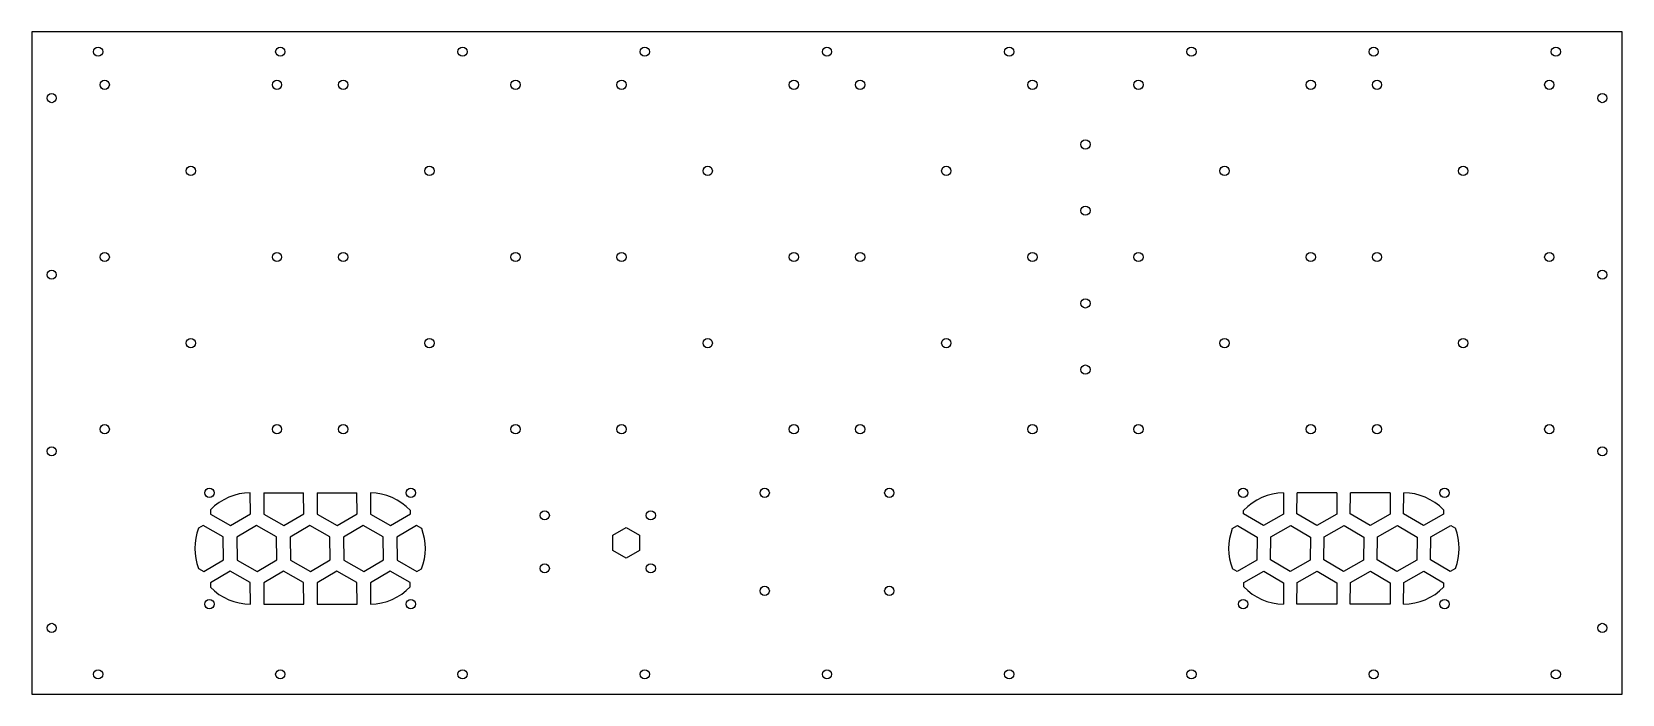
# Model space of a CAD drawing. Header units: millimetres. Extents: x -300 to 300, y -125 to 125.
import ezdxf

# ---------------------------------------------------------------- set-up
doc = ezdxf.new("R2010")
doc.units = ezdxf.units.MM

msp = doc.modelspace()

# ---------------------------------------------------------------- linework, layer by layer
at = {"color": 7, "linetype": 'Continuous', "lineweight": 25}
for p, q in [((300, 125), (-300, 125)), ((-300, 125), (-300, -125)), ((300, -125), (300, 125)), ((-217.54, -56.89), (-217.61, -49)), ((-212.49, -49), (-197.49, -49)), ((-212.49, -49), (-212.42, -57.03)), ((-197.42, -56.89), (-197.49, -49)), ((-192.37, -49), (-177.37, -49)), ((-192.37, -49), (-192.3, -57.03)), ((-177.3, -56.89), (-177.37, -49)), ((-172.25, -49), (-172.18, -57.03)), ((172.25, -49), (172.18, -57.03)), ((177.3, -56.89), (177.37, -49)), ((192.37, -49), (177.37, -49)), ((192.37, -49), (192.3, -57.03)), ((197.42, -56.89), (197.49, -49)), ((212.49, -49), (197.49, -49)), ((212.49, -49), (212.42, -57.03)), ((217.54, -56.89), (217.61, -49)), ((-232.56, -55.36), (-232.54, -57.03)), ((-232.54, -57.03), (-225, -61.29)), ((-225, -61.29), (-217.54, -56.89)), ((-212.42, -57.03), (-204.88, -61.29)), ((-204.88, -61.29), (-197.42, -56.89)), ((-192.3, -57.03), (-184.76, -61.29)), ((-184.76, -61.29), (-177.3, -56.89)), ((-172.18, -57.03), (-164.64, -61.29)), ((-164.64, -61.29), (-157.18, -56.89)), ((-157.18, -56.89), (-157.19, -55.62)), ((157.18, -56.89), (157.19, -55.62)), ((164.64, -61.29), (157.18, -56.89)), ((172.18, -57.03), (164.64, -61.29)), ((184.76, -61.29), (177.3, -56.89)), ((192.3, -57.03), (184.76, -61.29)), ((204.88, -61.29), (197.42, -56.89)), ((212.42, -57.03), (204.88, -61.29)), ((225, -61.29), (217.54, -56.89)), ((232.54, -57.03), (225, -61.29)), ((232.56, -55.36), (232.54, -57.03)), ((-235.32, -61.34), (-237.06, -62.37)), ((-227.78, -65.6), (-235.32, -61.34)), ((-227.7, -74.26), (-227.78, -65.6)), ((-215.2, -61.34), (-222.66, -65.74)), ((-222.66, -65.74), (-222.58, -74.4)), ((-207.66, -65.6), (-215.2, -61.34)), ((-207.58, -74.26), (-207.66, -65.6)), ((-195.08, -61.34), (-202.54, -65.74)), ((-202.54, -65.74), (-202.46, -74.4)), ((-187.54, -65.6), (-195.08, -61.34)), ((-187.46, -74.26), (-187.54, -65.6)), ((-174.96, -61.34), (-182.42, -65.74)), ((-182.42, -65.74), (-182.34, -74.4)), ((-167.42, -65.6), (-174.96, -61.34)), ((-167.34, -74.26), (-167.42, -65.6)), ((-154.84, -61.34), (-162.3, -65.74)), ((-162.3, -65.74), (-162.22, -74.4)), ((-152.91, -62.43), (-154.84, -61.34)), ((-80.78, -64.98), (-75.78, -62.09)), ((-80.78, -70.75), (-80.78, -64.98)), ((-75.78, -62.09), (-70.78, -64.98)), ((-70.78, -64.98), (-70.78, -70.75)), ((152.91, -62.43), (154.84, -61.34)), ((154.84, -61.34), (162.3, -65.74)), ((162.3, -65.74), (162.22, -74.4)), ((167.34, -74.26), (167.42, -65.6)), ((167.42, -65.6), (174.96, -61.34)), ((174.96, -61.34), (182.42, -65.74)), ((182.42, -65.74), (182.34, -74.4)), ((187.46, -74.26), (187.54, -65.6)), ((187.54, -65.6), (195.08, -61.34)), ((195.08, -61.34), (202.54, -65.74)), ((202.54, -65.74), (202.46, -74.4)), ((207.58, -74.26), (207.66, -65.6)), ((207.66, -65.6), (215.2, -61.34)), ((215.2, -61.34), (222.66, -65.74)), ((222.66, -65.74), (222.58, -74.4)), ((227.7, -74.26), (227.78, -65.6)), ((227.78, -65.6), (235.32, -61.34)), ((235.32, -61.34), (237.06, -62.37)), ((-75.78, -73.64), (-80.78, -70.75)), ((-70.78, -70.75), (-75.78, -73.64)), ((-237.09, -77.57), (-235.16, -78.66)), ((-235.16, -78.66), (-227.7, -74.26)), ((-222.58, -74.4), (-215.04, -78.66)), ((-215.04, -78.66), (-207.58, -74.26)), ((-202.46, -74.4), (-194.92, -78.66)), ((-194.92, -78.66), (-187.46, -74.26)), ((-182.34, -74.4), (-174.8, -78.66)), ((-174.8, -78.66), (-167.34, -74.26)), ((-162.22, -74.4), (-154.68, -78.66)), ((-154.68, -78.66), (-152.94, -77.63)), ((154.68, -78.66), (152.94, -77.63)), ((162.22, -74.4), (154.68, -78.66)), ((174.8, -78.66), (167.34, -74.26)), ((182.34, -74.4), (174.8, -78.66)), ((194.92, -78.66), (187.46, -74.26)), ((202.46, -74.4), (194.92, -78.66)), ((215.04, -78.66), (207.58, -74.26)), ((222.58, -74.4), (215.04, -78.66)), ((235.16, -78.66), (227.7, -74.26)), ((237.09, -77.57), (235.16, -78.66)), ((-225.16, -78.57), (-232.62, -82.97)), ((-232.62, -82.97), (-232.6, -84.59)), ((-217.62, -82.83), (-225.16, -78.57)), ((-217.55, -91), (-217.62, -82.83)), ((-205.04, -78.57), (-212.5, -82.97)), ((-212.5, -82.97), (-212.43, -91)), ((-197.5, -82.83), (-205.04, -78.57)), ((-197.43, -91), (-197.5, -82.83)), ((-184.92, -78.57), (-192.38, -82.97)), ((-192.38, -82.97), (-192.31, -91)), ((-177.38, -82.83), (-184.92, -78.57)), ((-177.31, -91), (-177.38, -82.83)), ((-164.8, -78.57), (-172.26, -82.97)), ((-172.26, -82.97), (-172.19, -91)), ((-157.26, -82.83), (-164.8, -78.57)), ((-157.25, -84.43), (-157.26, -82.83)), ((157.25, -84.43), (157.26, -82.83)), ((157.26, -82.83), (164.8, -78.57)), ((164.8, -78.57), (172.26, -82.97)), ((172.26, -82.97), (172.19, -91)), ((177.31, -91), (177.38, -82.83)), ((177.38, -82.83), (184.92, -78.57)), ((184.92, -78.57), (192.38, -82.97)), ((192.38, -82.97), (192.31, -91)), ((197.43, -91), (197.5, -82.83)), ((197.5, -82.83), (205.04, -78.57)), ((205.04, -78.57), (212.5, -82.97)), ((212.5, -82.97), (212.43, -91)), ((217.55, -91), (217.62, -82.83)), ((217.62, -82.83), (225.16, -78.57)), ((225.16, -78.57), (232.62, -82.97)), ((232.62, -82.97), (232.6, -84.59)), ((-212.43, -91), (-197.43, -91)), ((-192.31, -91), (-177.31, -91)), ((192.31, -91), (177.31, -91)), ((212.43, -91), (197.43, -91)), ((-300, -125), (300, -125))]:
    msp.add_line(p, q, dxfattribs=at)
for centre in [(-275, 117.5), (-206.25, 117.5), (-137.5, 117.5), (-68.75, 117.5), (0, 117.5), (68.75, 117.5), (137.5, 117.5), (206.25, 117.5), (275, 117.5), (-272.5, 105), (-207.5, 105), (-182.5, 105), (-117.5, 105), (-77.5, 105), (-12.5, 105), (12.5, 105), (77.5, 105), (117.5, 105), (182.5, 105), (207.5, 105), (272.5, 105), (-292.5, 100), (292.5, 100), (97.5, 82.5), (-240, 72.5), (-150, 72.5), (-45, 72.5), (45, 72.5), (150, 72.5), (240, 72.5), (97.5, 57.5), (-272.5, 40), (-207.5, 40), (-182.5, 40), (-117.5, 40), (-77.5, 40), (-12.5, 40), (12.5, 40), (77.5, 40), (117.5, 40), (182.5, 40), (207.5, 40), (272.5, 40), (-292.5, 33.33), (292.5, 33.33), (97.5, 22.5), (-240, 7.5), (-150, 7.5), (-45, 7.5), (45, 7.5), (150, 7.5), (240, 7.5), (97.5, -2.5), (-272.5, -25), (-207.5, -25), (-182.5, -25), (-117.5, -25), (-77.5, -25), (-12.5, -25), (12.5, -25), (77.5, -25), (117.5, -25), (182.5, -25), (207.5, -25), (272.5, -25), (-292.5, -33.33), (292.5, -33.33), (-233, -49), (-157, -49), (-23.5, -49), (23.5, -49), (157, -49), (233, -49), (-106.5, -57.5), (-66.5, -57.5), (-106.5, -77.5), (-66.5, -77.5), (-233, -91), (-157, -91), (-23.5, -86), (23.5, -86), (157, -91), (233, -91), (-292.5, -100), (292.5, -100), (-275, -117.5), (-206.25, -117.5), (-137.5, -117.5), (-68.75, -117.5), (0, -117.5), (68.75, -117.5), (137.5, -117.5), (206.25, -117.5), (275, -117.5)]:
    msp.add_circle(centre, 1.75, dxfattribs=at)
for centre, start, end in [((-217.5, -70), 90.30967, 135.80087), ((-172.5, -70), 43.2027, 89.32936), ((172.5, -70), 90.67064, 136.7973), ((217.5, -70), 44.19913, 89.69033), ((-217.5, -70), 158.69151, 201.13046), ((-172.5, -70), 338.6916, 21.13038), ((172.5, -70), 158.86962, 201.3084), ((217.5, -70), 338.86954, 21.30849), ((-217.5, -70), 224.00446, 269.87699), ((-172.5, -70), 270.85722, 316.58435), ((172.5, -70), 223.41565, 269.14278), ((217.5, -70), 270.12301, 315.99554)]:
    msp.add_arc(centre, 21, start, end, dxfattribs=at)

doc.saveas('drawing.dxf')
